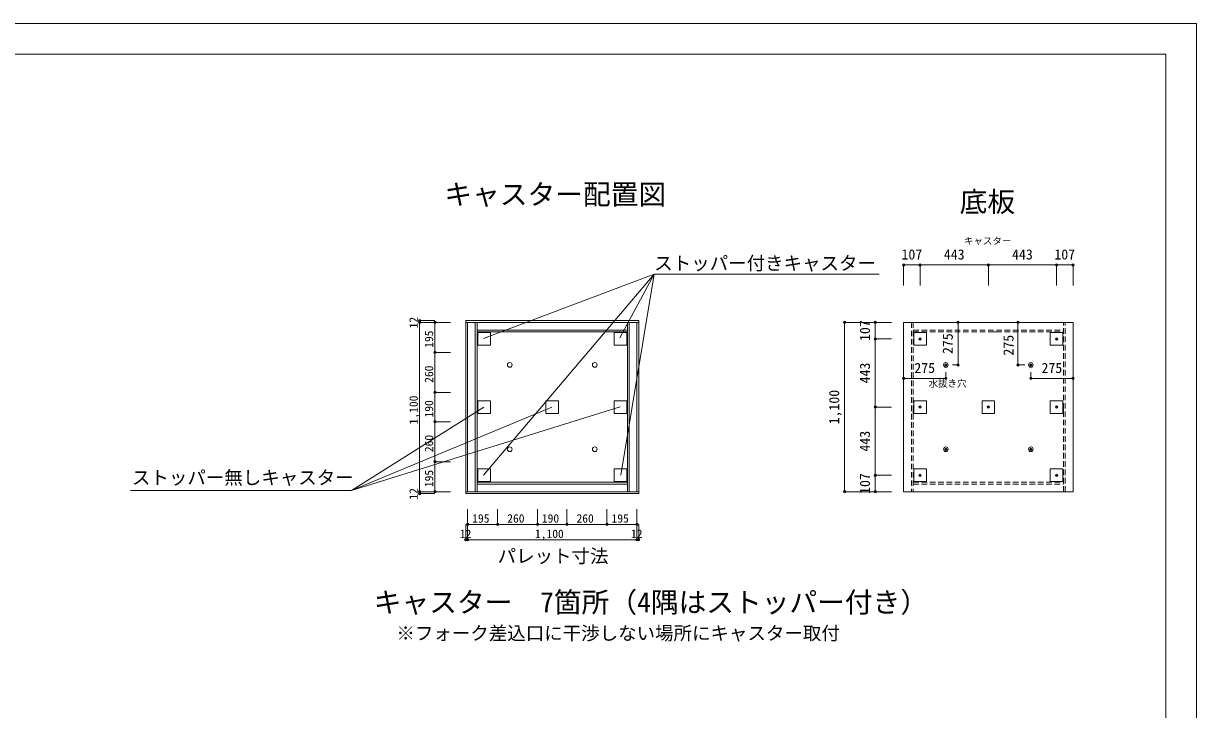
# Model space of a CAD drawing. Units: millimetres at full size, sheet at 1:30. Extents: x -6300 to 6300, y -4455 to 4455.
# Drawn here: x -1320 to 6300, y 0 to 4455 of the extents above; entities that cross this region are included whole.
import ezdxf
from ezdxf.enums import TextEntityAlignment as Align

# ---------------------------------------------------------------- set-up
doc = ezdxf.new("R2010")
doc.units = ezdxf.units.MM
doc.header["$LTSCALE"] = 30
doc.header["$PDMODE"] = 32
doc.header["$PDSIZE"] = 15
doc.linetypes.add('DASHED1', pattern=[1.8, 1.2, -0.6])
doc.layers.add('0-0', color=7, linetype='Continuous', lineweight=18)
doc.layers.add('1-0', color=7, linetype='Continuous', lineweight=9)
doc.styles.add('ＭＳ ゴシック', font='')
doc.styles.get('ＭＳ ゴシック').set_extended_font_data('MS Gothic')

msp = doc.modelspace()

# ---------------------------------------------------------------- linework, layer by layer
at = {"layer": '0-0'}
msp.add_line((6100, -4255), (6100, 4255), dxfattribs=at)
msp.add_lwpolyline([(6300, 4455), (-6300, 4455), (-6300, -4455), (6300, -4455)], close=True, dxfattribs=at)
msp.add_lwpolyline([(6100, 4255), (-6100, 4255), (-6100, -4255)], dxfattribs=at)
at = {"layer": '1-0'}
for p, q in [((1668.21, 2409.48), (2777.71, 2827.98)), ((1669.05, 1520.98), (2777.71, 2827.98)), ((2553.71, 2413.98), (2777.71, 2827.98)), ((2560.55, 1522.81), (2777.71, 2827.98)), ((2777.71, 2827.98), (4238.91, 2827.98)), ((4397.66, 2514.04), (5497.66, 2514.04)), ((5497.66, 1414.04), (5497.66, 2514.04)), ((2555.21, 1964.63), (811.77, 1422.07)), ((1670.27, 1964.41), (811.77, 1422.07)), ((2112.38, 1963.41), (811.77, 1422.07)), ((811.77, 1422.07), (-623.34, 1422.07))]:
    msp.add_line(p, q, dxfattribs=at)
at = {"layer": '1-0', "color": 4}
for p, q in [((4397.66, 2887.51), (4504.66, 2887.51)), ((4397.66, 2887.51), (4397.66, 2754.35)), ((4504.66, 2887.51), (4504.66, 2754.35)), ((4504.66, 2887.51), (4947.66, 2887.51)), ((4504.66, 2887.51), (4504.66, 2754.35)), ((4947.66, 2887.51), (4947.66, 2754.35)), ((4947.66, 2887.51), (5390.66, 2887.51)), ((5390.66, 2887.51), (5390.66, 2754.35)), ((5390.66, 2887.51), (5497.66, 2887.51)), ((5497.66, 2887.51), (5497.66, 2754.35)), ((1253.31, 2526.04), (1253.31, 2514.04)), ((1253.31, 2526.04), (1353.31, 2526.04)), ((1253.31, 2514.04), (1353.31, 2514.04)), ((1253.31, 2514.04), (1253.31, 1414.04)), ((1353.31, 2514.04), (1453.31, 2514.04)), ((1353.31, 2514.04), (1353.31, 2319.04)), ((4013.71, 2514.04), (4013.71, 1414.04)), ((4013.71, 2514.04), (4213.44, 2514.04)), ((4213.44, 2514.04), (4213.44, 2407.04)), ((4213.44, 2514.04), (4319.22, 2514.04)), ((4751.43, 2514.04), (4715.4, 2514.04)), ((4751.43, 2514.04), (4751.43, 2238.04)), ((5139.46, 2514.04), (5139.46, 2238.04)), ((5139.46, 2514.04), (5184.92, 2514.04)), ((4213.44, 2407.04), (4319.22, 2407.04)), ((4213.44, 2407.04), (4213.44, 1964.04)), ((1353.31, 2319.04), (1453.31, 2319.04)), ((1353.31, 2319.04), (1353.31, 2059.04)), ((4751.43, 2238.04), (4715.4, 2238.04)), ((5139.46, 2238.04), (5184.92, 2238.04)), ((4397.66, 2150.41), (4397.66, 2190.72)), ((4671.66, 2150.41), (4397.66, 2150.41)), ((4671.66, 2150.41), (4671.66, 2190.72)), ((5223.66, 2150.41), (5223.66, 2190.72)), ((5497.66, 2150.41), (5223.66, 2150.41)), ((5497.66, 2150.41), (5497.66, 2190.72)), ((1353.31, 2059.04), (1453.31, 2059.04)), ((1353.31, 2059.04), (1353.31, 1869.04)), ((2517.31, 1923.04), (2517.31, 2005.04)), ((5349.66, 1923.04), (5349.66, 2005.04)), ((1631.31, 1923.04), (1713.31, 1923.04)), ((2599.31, 1923.04), (2517.31, 1923.04)), ((4213.44, 1964.04), (4319.22, 1964.04)), ((4213.44, 1964.04), (4213.44, 1521.04)), ((4463.66, 1923.04), (4545.66, 1923.04)), ((5431.66, 1923.04), (5349.66, 1923.04)), ((1353.31, 1869.04), (1453.31, 1869.04)), ((1353.31, 1869.04), (1353.31, 1609.04)), ((1353.31, 1609.04), (1453.31, 1609.04)), ((1353.31, 1609.04), (1353.31, 1414.04)), ((4213.44, 1521.04), (4319.22, 1521.04)), ((4213.44, 1521.04), (4213.44, 1414.04)), ((1253.31, 1414.04), (1353.31, 1414.04)), ((1253.31, 1414.04), (1253.31, 1402.04)), ((1253.31, 1402.04), (1353.31, 1402.04)), ((1353.31, 1414.04), (1453.31, 1414.04)), ((4013.71, 1414.04), (4213.44, 1414.04)), ((4213.44, 1414.04), (4319.22, 1414.04)), ((1565.31, 1202.04), (1565.31, 1302.04)), ((1760.31, 1202.04), (1760.31, 1302.04)), ((2020.31, 1202.04), (2020.31, 1302.04)), ((2210.31, 1202.04), (2210.31, 1302.04)), ((2470.31, 1202.04), (2470.31, 1302.04)), ((2665.31, 1202.04), (2665.31, 1302.04)), ((1553.31, 1102.04), (1553.31, 1202.04)), ((1565.31, 1202.04), (1760.31, 1202.04)), ((1565.31, 1102.04), (1565.31, 1202.04)), ((1760.31, 1202.04), (2020.31, 1202.04)), ((2020.31, 1202.04), (2210.31, 1202.04)), ((2210.31, 1202.04), (2470.31, 1202.04)), ((2470.31, 1202.04), (2665.31, 1202.04)), ((2665.31, 1102.04), (2665.31, 1202.04)), ((2677.31, 1102.04), (2677.31, 1202.04)), ((1553.31, 1102.04), (1565.31, 1102.04)), ((1565.31, 1102.04), (2665.31, 1102.04)), ((2665.31, 1102.04), (2677.31, 1102.04))]:
    msp.add_line(p, q, dxfattribs=at)
at = {"layer": '1-0', "lineweight": 18}
for p, q in [((1553.31, 2526.04), (1553.31, 1402.04)), ((1565.31, 2526.04), (1553.31, 2526.04)), ((1565.31, 2526.04), (1577.31, 2526.04)), ((1565.31, 2526.04), (2665.31, 2526.04)), ((2665.31, 2526.04), (2677.31, 2526.04)), ((1553.31, 2514.04), (2677.31, 2514.04)), ((1565.31, 2514.04), (1565.31, 1414.04)), ((1615.31, 2514.04), (1615.31, 1414.04)), ((1627.31, 2514.04), (1627.31, 1414.04)), ((1627.31, 2464.04), (2603.31, 2464.04)), ((1627.31, 2452.04), (2603.31, 2452.04)), ((2115.31, 2452.04), (2065.31, 2452.04)), ((2115.31, 2452.04), (2165.31, 2452.04)), ((2603.31, 1414.04), (2603.31, 2514.04)), ((2615.31, 1414.04), (2615.31, 2514.04)), ((2665.31, 1414.04), (2665.31, 2514.04)), ((4947.66, 2452.04), (4997.66, 2452.04)), ((1627.31, 1964.04), (1627.31, 2014.04)), ((2603.31, 1964.04), (2603.31, 2014.04)), ((1627.31, 1964.04), (1627.31, 1914.04)), ((2603.31, 1964.04), (2603.31, 1914.04)), ((4459.66, 1964.04), (4459.66, 1914.04)), ((5435.66, 1964.04), (5435.66, 1914.04)), ((1627.31, 1476.04), (2603.31, 1476.04)), ((1627.31, 1464.04), (2603.31, 1464.04)), ((2115.31, 1476.04), (2065.31, 1476.04)), ((2115.31, 1476.04), (2165.31, 1476.04)), ((1553.31, 1414.04), (1553.31, 1426.04)), ((1553.31, 1414.04), (2677.31, 1414.04)), ((1565.31, 1402.04), (1553.31, 1402.04)), ((1565.31, 1402.04), (1577.31, 1402.04)), ((1565.31, 1402.04), (2665.31, 1402.04)), ((2677.31, 1414.04), (2677.31, 1426.04))]:
    msp.add_line(p, q, dxfattribs=at)
at = {"layer": '1-0', "color": 3}
for p, q in [((2517.31, 2448.04), (2599.31, 2448.04)), ((2517.31, 2366.04), (2517.31, 2448.04)), ((2599.31, 2366.04), (2599.31, 2448.04)), ((5349.66, 2448.04), (5431.66, 2448.04)), ((5349.66, 2366.04), (5349.66, 2448.04)), ((5431.66, 2366.04), (5431.66, 2448.04)), ((1631.31, 2366.04), (1713.31, 2366.04)), ((2517.31, 2366.04), (2599.31, 2366.04)), ((4463.66, 2366.04), (4545.66, 2366.04)), ((5349.66, 2366.04), (5431.66, 2366.04)), ((2517.31, 1562.04), (2599.31, 1562.04)), ((2517.31, 1480.04), (2517.31, 1562.04)), ((5349.66, 1562.04), (5431.66, 1562.04)), ((5349.66, 1480.04), (5349.66, 1562.04))]:
    msp.add_line(p, q, dxfattribs=at)
at = {"layer": '1-0', "linetype": 'DASHED1'}
for p, q in [((4447.66, 2514.04), (4447.66, 1414.04)), ((4459.66, 2514.04), (4459.66, 1414.04)), ((4459.66, 2464.04), (5435.66, 2464.04)), ((4459.66, 2452.04), (5435.66, 2452.04)), ((5435.66, 1414.04), (5435.66, 2514.04)), ((5447.66, 1414.04), (5447.66, 2514.04)), ((4459.66, 1476.04), (5435.66, 1476.04)), ((4459.66, 1464.04), (5435.66, 1464.04))]:
    msp.add_line(p, q, dxfattribs=at)
at = {"layer": '1-0', "lineweight": 18}
msp.add_lwpolyline([(2665.31, 1402.04), (2677.31, 1402.04), (2677.31, 2526.04)], dxfattribs=at)
at = {"layer": '1-0', "color": 3}
for points in [[(1631.31, 2366.04), (1631.31, 2448.04), (1713.31, 2448.04), (1713.31, 2366.04)], [(4463.66, 2366.04), (4463.66, 2448.04), (4545.66, 2448.04), (4545.66, 2366.04)], [(1631.31, 1562.04), (1713.31, 1562.04), (1713.31, 1480.04)], [(1631.31, 1562.04), (1631.31, 1480.04), (1713.31, 1480.04)], [(2517.31, 1480.04), (2599.31, 1480.04), (2599.31, 1562.04)], [(4463.66, 1562.04), (4545.66, 1562.04), (4545.66, 1480.04)], [(4463.66, 1562.04), (4463.66, 1480.04), (4545.66, 1480.04)], [(5349.66, 1480.04), (5431.66, 1480.04), (5431.66, 1562.04)]]:
    msp.add_lwpolyline(points, dxfattribs=at)
at = {"layer": '1-0'}
msp.add_lwpolyline([(4397.66, 2514.04), (4397.66, 1414.04), (5497.66, 1414.04)], dxfattribs=at)
at = {"layer": '1-0', "color": 4}
for points in [[(1631.31, 1923.04), (1631.31, 2005.04), (1713.31, 2005.04)], [(1713.31, 2005.04), (1713.31, 1923.04), (1713.31, 2005.04)], [(2599.31, 1923.04), (2599.31, 2005.04), (2517.31, 2005.04)], [(4463.66, 1923.04), (4463.66, 2005.04), (4545.66, 2005.04)], [(4545.66, 2005.04), (4545.66, 1923.04), (4545.66, 2005.04)], [(5431.66, 1923.04), (5431.66, 2005.04), (5349.66, 2005.04)]]:
    msp.add_lwpolyline(points, dxfattribs=at)
for points in [[(2074.31, 1923.04), (2156.31, 1923.04), (2156.31, 2005.04), (2074.31, 2005.04)], [(4906.66, 1923.04), (4988.66, 1923.04), (4988.66, 2005.04), (4906.66, 2005.04)]]:
    msp.add_lwpolyline(points, close=True, dxfattribs=at)
at = {"layer": '1-0', "lineweight": 18}
for centre in [(1839.31, 2238.04), (2391.31, 2238.04), (4671.66, 2238.04), (5223.66, 2238.04), (1839.31, 1690.04), (2391.31, 1690.04), (4671.66, 1690.04), (5223.66, 1690.04)]:
    msp.add_circle(centre, 15, dxfattribs=at)
at = {"layer": '1-0', "color": 4}
for p in [(4397.66, 2887.51), (4504.66, 2887.51), (4947.66, 2887.51), (5390.66, 2887.51), (5497.66, 2887.51), (1253.31, 2526.04), (1253.31, 2514.04), (1353.31, 2514.04), (4013.71, 2514.04), (4213.44, 2514.04), (4751.43, 2514.04), (5139.46, 2514.04), (4213.44, 2407.04), (1353.31, 2319.04), (4751.43, 2238.04), (5139.46, 2238.04), (4397.66, 2150.41), (4671.66, 2150.41), (5223.66, 2150.41), (5497.66, 2150.41), (1353.31, 2059.04), (4213.44, 1964.04), (1353.31, 1869.04), (1353.31, 1609.04), (4213.44, 1521.04), (1253.31, 1414.04), (1253.31, 1402.04), (1353.31, 1414.04), (4013.71, 1414.04), (4213.44, 1414.04), (1565.31, 1202.04), (1760.31, 1202.04), (2020.31, 1202.04), (2210.31, 1202.04), (2470.31, 1202.04), (2665.31, 1202.04), (1553.31, 1102.04), (1565.31, 1102.04), (2665.31, 1102.04), (2677.31, 1102.04)]:
    msp.add_point(p, dxfattribs=at)
at = {"layer": '1-0'}
for p in [(4504.66, 2407.04), (5390.66, 2407.04), (4671.66, 2238.04), (5223.66, 2238.04), (4504.66, 1964.04), (4947.66, 1964.04), (5390.66, 1964.04), (4671.66, 1690.04), (5223.66, 1690.04), (4504.66, 1521.04), (5390.66, 1521.04)]:
    msp.add_point(p, dxfattribs=at)

# ---------------------------------------------------------------- texts
at = {"layer": '1-0', "style": 'ＭＳ ゴシック'}
for s, height, p in [('キャスター配置図', 132, (1414.51, 3239.75)), ('底板', 132, (4761.68, 3191.92)), ('ストッパー付きキャスター', 87.98, (2777.71, 2827.98)), ('ストッパー無しキャスター', 87.98, (-614.92, 1435.91)), ('キャスター\u30007箇所（4隅はストッパー付き）', 132, (955.76, 591.13)), ('※フォーク差込口に干渉しない場所にキャスター取付', 87.98, (1102.76, 425.38))]:
    msp.add_text(s, height=height, dxfattribs=at).set_placement(p, align=Align.BOTTOM_LEFT)
at = {"layer": '1-0', "color": 4, "style": 'ＭＳ ゴシック'}
for s, height, p in [('キャスター', 43.99, (4789.4, 3007.81)), ('107', 65.98, (4383.66, 2902.51)), ('443', 65.98, (4658.66, 2902.51)), ('443', 65.98, (5101.66, 2902.51)), ('107', 65.98, (5376.66, 2902.51)), ('275', 65.98, (4467.16, 2165.41)), ('275', 65.98, (5293.16, 2165.41)), ('水抜き穴', 43.99, (4559.49, 2081.68)), ('195', 54.99, (1595.31, 1197.04)), ('260', 54.99, (1822.81, 1197.04)), ('190', 54.99, (2047.81, 1197.04)), ('260', 54.99, (2272.81, 1197.04)), ('195', 54.99, (2500.31, 1197.04)), ('12', 54.99, (1514.31, 1097.04)), ('1,100', 54.99, (2002.81, 1097.04)), ('12', 54.99, (2626.31, 1097.04)), ('パレット寸法', 87.98, (1760.34, 926.27))]:
    msp.add_text(s, height=height, dxfattribs=at).set_placement(p, align=Align.BOTTOM_LEFT)
for s, height, p in [('12', 54.99, (1258.31, 2475.04)), ('107', 65.98, (4198.44, 2393.04)), ('195', 54.99, (1358.31, 2349.04)), ('275', 65.98, (4736.43, 2308.54)), ('275', 65.98, (5131.1, 2298.5)), ('260', 54.99, (1358.31, 2121.54)), ('443', 65.98, (4198.44, 2118.04)), ('1,100', 65.98, (3998.71, 1851.54)), ('1,100', 54.99, (1258.31, 1851.54)), ('190', 54.99, (1358.31, 1896.54)), ('260', 54.99, (1358.31, 1671.54)), ('443', 65.98, (4198.44, 1675.04)), ('195', 54.99, (1358.31, 1444.04)), ('107', 65.98, (4198.44, 1400.04)), ('12', 54.99, (1258.31, 1363.04))]:
    msp.add_text(s, height=height, rotation=90, dxfattribs=at).set_placement(p, align=Align.BOTTOM_LEFT)

doc.saveas('drawing.dxf')
